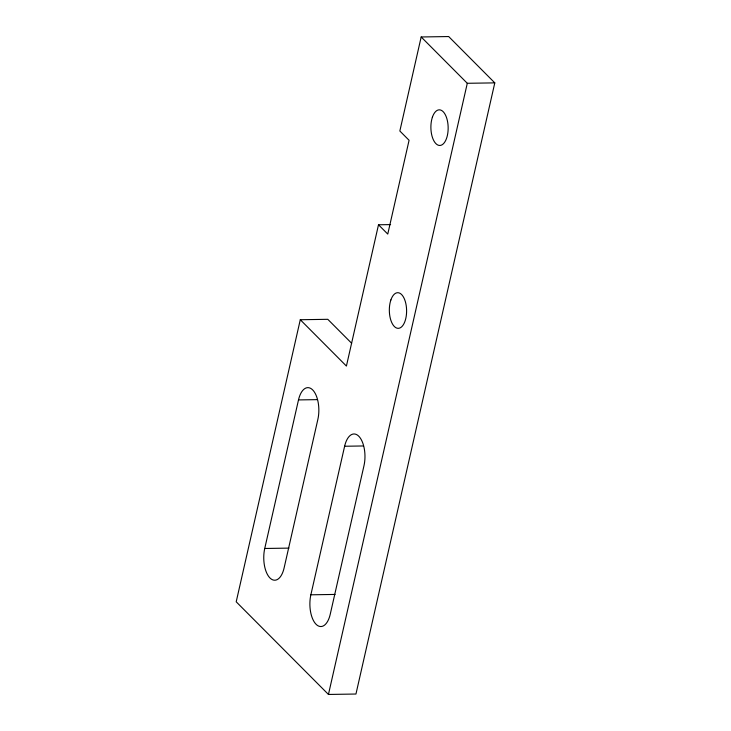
<?xml version="1.0" encoding="UTF-8"?>
<svg xmlns="http://www.w3.org/2000/svg" width="731" height="731" viewBox="0 0 731 731"><rect width="100%" height="100%" fill="white"/><g stroke="black" fill="none" stroke-linecap="round" stroke-linejoin="round"><path stroke-width="1.1" d="M421.175 36.97L399.848 131.013L409.077 140.279L387.768 234.075L378.503 224.782L346.412 366.057L300.286 319.73L236.204 601.805L328.447 694.45L355.951 694.03L494.796 82.877L448.679 36.55L421.175 36.97L467.292 83.288L494.796 82.877M264.741 548.478L298.495 399.921A22.012 10.673 89.1 0 1 312.667 389.906A22.012 10.673 89.1 0 1 317.866 419.375L284.112 567.932A22.012 10.673 89.1 0 1 269.94 577.956A22.012 10.673 89.1 0 1 264.741 548.478L288.946 548.113M310.867 594.806L344.621 446.248A22.012 10.673 89.1 0 1 358.784 436.224A22.012 10.673 89.1 0 1 363.983 465.702L330.238 614.259A22.012 10.673 89.1 0 1 316.066 624.274A22.012 10.673 89.1 0 1 310.867 594.806L335.063 594.431M328.447 694.45L467.292 83.288M378.503 224.782L390.601 224.6M300.286 319.73L327.79 319.31L351.648 343.268M298.495 399.921L317.199 399.638M344.621 446.248L363.316 445.965M432.377 117.271A17.818 8.635 89.1 0 0 438.883 145.378A17.818 8.635 89.1 0 0 447.299 120.286A17.818 8.635 89.1 0 0 432.377 117.271M390.902 299.911A17.818 8.635 89.1 0 0 397.198 328.219A17.818 8.635 89.1 0 0 405.806 303.42A17.818 8.635 89.1 0 0 390.902 299.911"/></g></svg>
